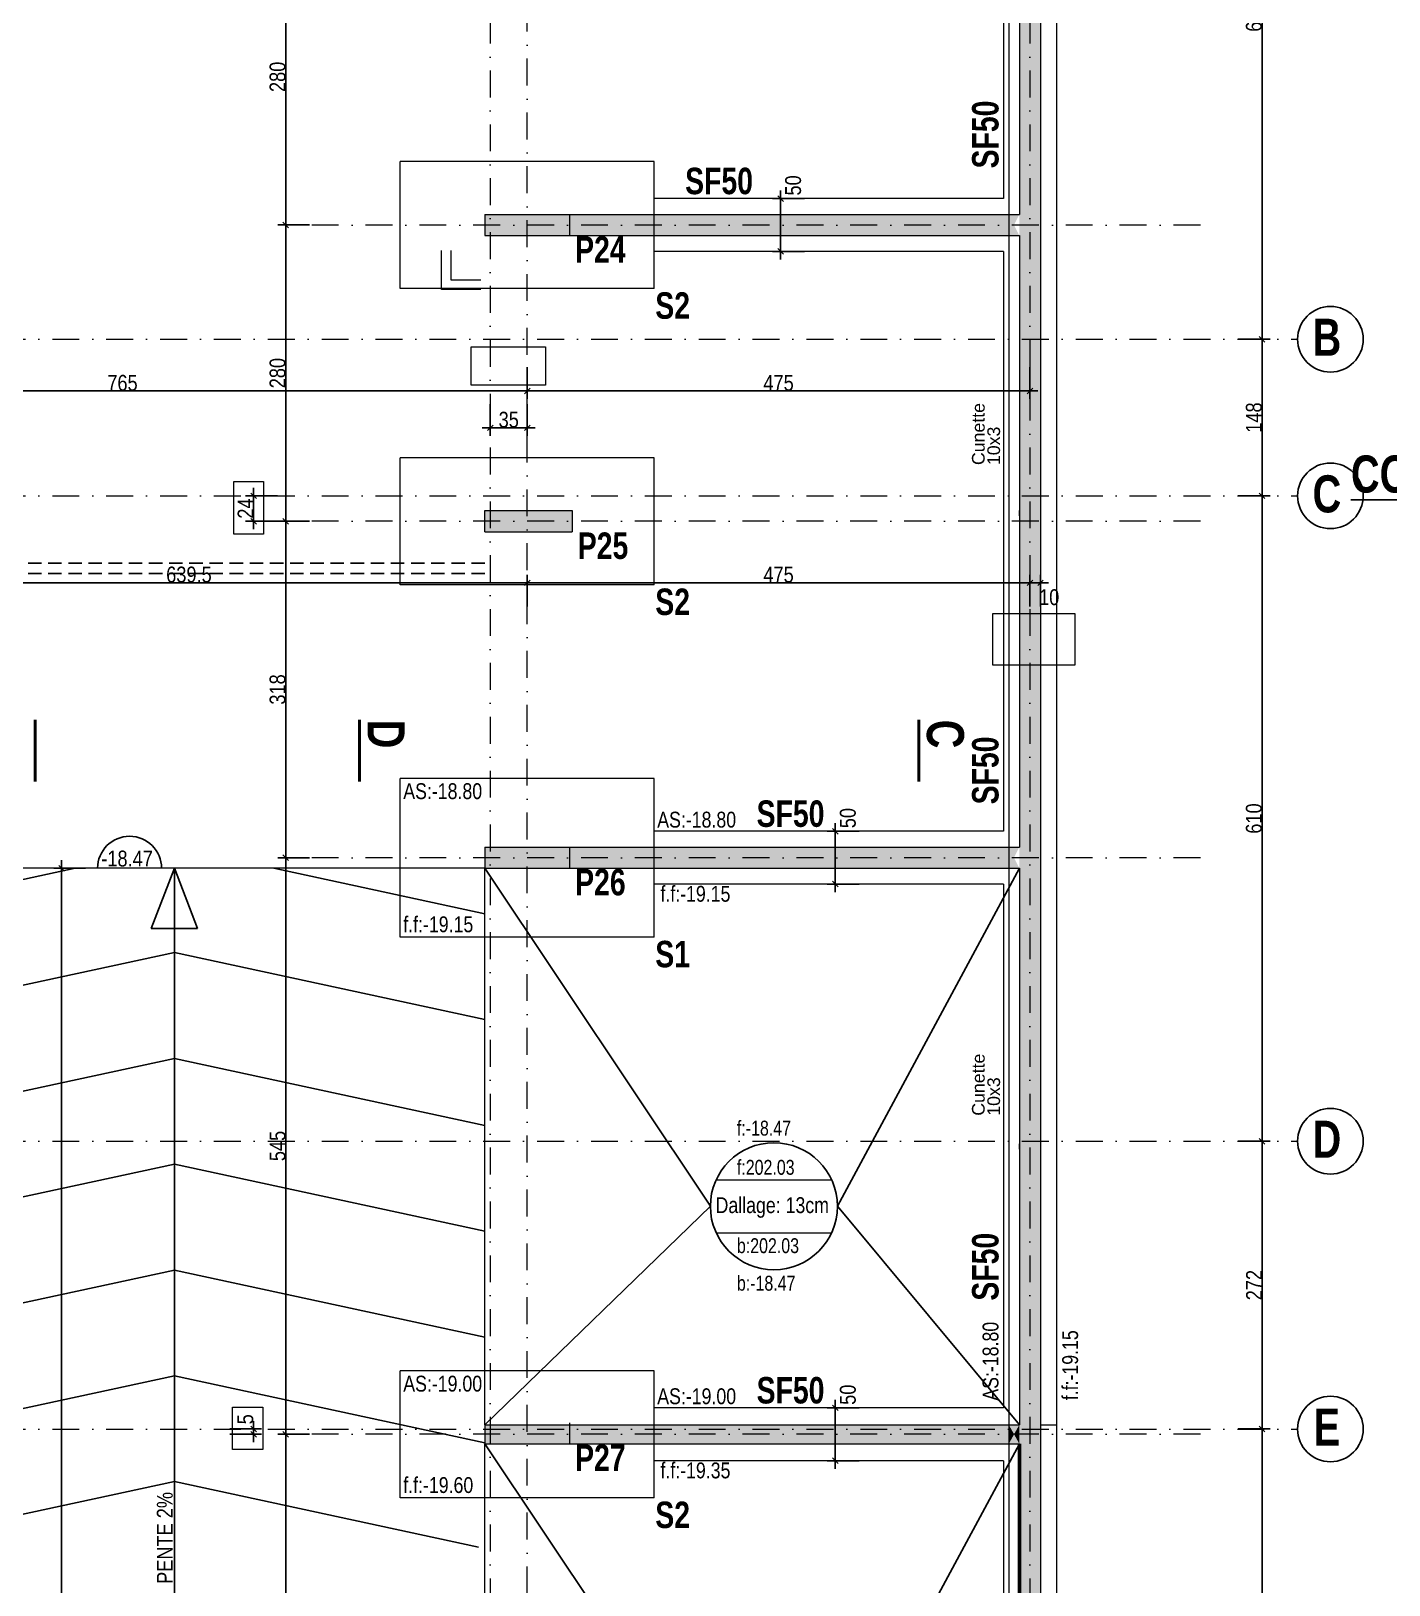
# Model space of a CAD drawing. Header units: centimetres. Extents: x -40 to 58779, y 2083 to 6283.
# Drawn here: x 56349 to 57632, y 3114 to 4583 of the extents above; entities that cross this region are included whole.
import ezdxf
from ezdxf.enums import TextEntityAlignment as Align

# ---------------------------------------------------------------- set-up
doc = ezdxf.new("R2010")
doc.units = ezdxf.units.CM
doc.header["$PDMODE"] = 1
doc.header["$PDSIZE"] = -2
doc.linetypes.add('CACHEX2', pattern=[19.05, 12.7, -6.35])
doc.linetypes.add('TIRETPTX2', pattern=[50.8, 25.4, -12.7, 0, -12.7])
for name, color, linetype in [('01_cote_gen', 4, 'Continuous'), ('01_murs_sup', 2, 'CACHEX2'), ('01_poch_murs', 253, 'Continuous'), ('01_poch_poteaux', 250, 'Continuous'), ('01_texte', 230, 'Continuous'), ('AA_COTES', 2, 'Continuous')]:
    doc.layers.add(name, color=color, linetype=linetype)
for name, color, linetype, lineweight in [('01_murs_coup', 5, 'Continuous', 60), ('01_sem', 42, 'Continuous', 15), ('01_tram_axes', 2, 'TIRETPTX2', 9), ('B Général', 7, 'Continuous', 5)]:
    doc.layers.add(name, color=color, linetype=linetype, lineweight=lineweight)
doc.styles.add('ARIAL NA', font='ARIALN.TTF')
doc.styles.add('Eurostile', font='')
doc.styles.add('impact', font='impact.ttf')
doc.styles.add('MATTE_TXT', font='arial.ttf')
doc.styles.add('STYLE2', font='ARIALN.TTF')
doc.styles.get('Eurostile').set_extended_font_data('Eurostile')
doc.dimstyles.new('JB50', dxfattribs={"dimscale": 0.1, "dimtxt": 150, "dimasz": 15, "dimexe": 0.1, "dimexo": 0.1, "dimgap": 0.09, "dimtad": 1, "dimdec": 1, "dimdsep": 46, "dimtxsty": 'STYLE2', "dimblk1": 'BOND_G', "dimblk2": 'BOND_D', "dimsah": 1, "dimcen": 1.5, "dimdle": 0.01, "dimse1": 1, "dimse2": 1, "dimclrd": 4, "dimclre": 2, "dimclrt": 6, "dimazin": 2, "dimtfac": 2.333333, "dimtdec": 1, "dimtix": 1, "dimtmove": 2, "dimatfit": 3, "dimldrblk": 'BOND_G', "dimfxl": 1, "dimtolj": 1, "dimtzin": 0, "dimarcsym": 0})

# ---------------------------------------------------------------- blocks, each defined once
blk = doc.blocks.new('BOND_G')
at = {"layer": 'AA_COTES', "color": 0}
for p, q in [((0, -5), (0, 15)), ((5, 0), (-5, 0)), ((1.77, 1.77), (-1.77, -1.77))]:
    blk.add_line(p, q, dxfattribs=at)
blk = doc.blocks.new('BOND_D')
at = {"layer": 'AA_COTES', "color": 0}
for p, q in [((5, 0), (-5, 0)), ((-1.77, -1.77), (1.77, 1.77)), ((0, 5), (0, -15))]:
    blk.add_line(p, q, dxfattribs=at)
blk = doc.blocks.new('*D1468')
at = {"layer": '01_cote_gen', "color": 4, "lineweight": -2, "transparency": 16777216}
blk.add_line((57108.8, 3777.9), (57108.8, 3824.9), dxfattribs=at)
at = {"layer": 'Defpoints', "color": 0, "lineweight": 0, "transparency": 16777216}
for p in [(57108.8, 3826.4), (57118.5, 3826.4), (57118.5, 3776.4)]:
    blk.add_point(p, dxfattribs=at)
at = {"layer": '01_cote_gen', "color": 4, "lineweight": -2, "transparency": 16777216, "xscale": 1.5, "yscale": 1.5, "zscale": 1.5}
for name, p, rotation in [('BOND_D', (57108.8, 3826.4), 90), ('BOND_G', (57108.8, 3776.4), 270)]:
    blk.add_blockref(name, p, dxfattribs=dict(at, rotation=rotation))
at = {"layer": '01_cote_gen', "color": 6, "lineweight": 0, "transparency": 16777216, "insert": (57120.8, 3838.8), "char_height": 15, "attachment_point": 5, "rotation": 90, "style": 'STYLE2'}
blk.add_mtext('\\A1;50', dxfattribs=at)
blk = doc.blocks.new('*D1469')
at = {"layer": '01_cote_gen', "color": 4, "lineweight": -2, "transparency": 16777216}
blk.add_line((57057.2, 4375.9), (57057.2, 4422.9), dxfattribs=at)
at = {"layer": 'Defpoints', "color": 0, "lineweight": 0, "transparency": 16777216}
for p in [(57057.2, 4424.4), (57066.8, 4424.4), (57066.8, 4374.4)]:
    blk.add_point(p, dxfattribs=at)
at = {"layer": '01_cote_gen', "color": 4, "lineweight": -2, "transparency": 16777216, "xscale": 1.5, "yscale": 1.5, "zscale": 1.5}
for name, p, rotation in [('BOND_D', (57057.2, 4424.4), 90), ('BOND_G', (57057.2, 4374.4), 270)]:
    blk.add_blockref(name, p, dxfattribs=dict(at, rotation=rotation))
at = {"layer": '01_cote_gen', "color": 6, "lineweight": 0, "transparency": 16777216, "insert": (57069.1, 4436.8), "char_height": 15, "attachment_point": 5, "rotation": 90, "style": 'STYLE2'}
blk.add_mtext('\\A1;50', dxfattribs=at)
blk = doc.blocks.new('*D1583')
at = {"layer": '01_cote_gen', "color": 4, "lineweight": -2, "transparency": 16777216}
blk.add_line((56816.3, 4242.5), (56054.4, 4242.5), dxfattribs=at)
at = {"layer": 'Defpoints', "color": 0, "lineweight": 0, "transparency": 16777216}
for p in [(56817.8, 4249.6), (56052.9, 4242.5), (56052.9, 4203.6)]:
    blk.add_point(p, dxfattribs=at)
at = {"layer": '01_cote_gen', "color": 4, "lineweight": -2, "transparency": 16777216, "xscale": 1.5, "yscale": 1.5, "zscale": 1.5, "rotation": 180}
blk.add_blockref('BOND_D', (56052.9, 4242.5), dxfattribs=at)
at = {"layer": '01_cote_gen', "color": 4, "lineweight": -2, "transparency": 16777216, "xscale": 1.5, "yscale": 1.5, "zscale": 1.5}
blk.add_blockref('BOND_G', (56817.8, 4242.5), dxfattribs=at)
at = {"layer": '01_cote_gen', "color": 6, "lineweight": 0, "transparency": 16777216, "insert": (56435.3, 4250.1), "char_height": 15, "attachment_point": 5, "style": 'STYLE2'}
blk.add_mtext('\\A1;765', dxfattribs=at)
blk = doc.blocks.new('*D1584')
at = {"layer": '01_cote_gen', "color": 4, "lineweight": -2, "transparency": 16777216}
blk.add_line((57291.3, 4242.5), (56819.3, 4242.5), dxfattribs=at)
at = {"layer": 'Defpoints', "color": 0, "lineweight": 0, "transparency": 16777216}
for p in [(57292.8, 4315.7), (56817.8, 4265), (56817.8, 4242.5)]:
    blk.add_point(p, dxfattribs=at)
at = {"layer": '01_cote_gen', "color": 4, "lineweight": -2, "transparency": 16777216, "xscale": 1.5, "yscale": 1.5, "zscale": 1.5, "rotation": 180}
blk.add_blockref('BOND_D', (56817.8, 4242.5), dxfattribs=at)
at = {"layer": '01_cote_gen', "color": 4, "lineweight": -2, "transparency": 16777216, "xscale": 1.5, "yscale": 1.5, "zscale": 1.5}
blk.add_blockref('BOND_G', (57292.8, 4242.5), dxfattribs=at)
at = {"layer": '01_cote_gen', "color": 6, "lineweight": 0, "transparency": 16777216, "insert": (57055.3, 4250.1), "char_height": 15, "attachment_point": 5, "style": 'STYLE2'}
blk.add_mtext('\\A1;475', dxfattribs=at)
blk = doc.blocks.new('*D1585')
at = {"layer": '01_cote_gen', "color": 4, "lineweight": -2, "transparency": 16777216}
blk.add_line((56816.3, 4207.7), (56784.3, 4207.7), dxfattribs=at)
at = {"layer": 'Defpoints', "color": 0, "lineweight": 0, "transparency": 16777216}
for p in [(56782.8, 4213.3), (56782.8, 4207.7), (56817.8, 4185.6)]:
    blk.add_point(p, dxfattribs=at)
at = {"layer": '01_cote_gen', "color": 4, "lineweight": -2, "transparency": 16777216, "xscale": 1.5, "yscale": 1.5, "zscale": 1.5, "rotation": 180}
blk.add_blockref('BOND_D', (56782.8, 4207.7), dxfattribs=at)
at = {"layer": '01_cote_gen', "color": 4, "lineweight": -2, "transparency": 16777216, "xscale": 1.5, "yscale": 1.5, "zscale": 1.5}
blk.add_blockref('BOND_G', (56817.8, 4207.7), dxfattribs=at)
at = {"layer": '01_cote_gen', "color": 6, "lineweight": 0, "transparency": 16777216, "insert": (56800.3, 4215.3), "char_height": 15, "attachment_point": 5, "style": 'STYLE2'}
blk.add_mtext('\\A1;35', dxfattribs=at)
blk = doc.blocks.new('*D1606')
at = {"layer": '01_cote_gen', "color": 4, "lineweight": -2, "transparency": 16777216}
blk.add_line((56179.9, 4061.2), (56816.3, 4061.2), dxfattribs=at)
at = {"layer": 'Defpoints', "color": 0, "lineweight": 0, "transparency": 16777216}
for p in [(56817.8, 4107.4), (56817.8, 4061.2), (56178.4, 4042.3)]:
    blk.add_point(p, dxfattribs=at)
at = {"layer": '01_cote_gen', "color": 4, "lineweight": -2, "transparency": 16777216, "xscale": 1.5, "yscale": 1.5, "zscale": 1.5, "rotation": 180}
blk.add_blockref('BOND_G', (56178.4, 4061.2), dxfattribs=at)
at = {"layer": '01_cote_gen', "color": 4, "lineweight": -2, "transparency": 16777216, "xscale": 1.5, "yscale": 1.5, "zscale": 1.5}
blk.add_blockref('BOND_D', (56817.8, 4061.2), dxfattribs=at)
at = {"layer": '01_cote_gen', "color": 6, "lineweight": 0, "transparency": 16777216, "insert": (56498.1, 4068.9), "char_height": 15, "attachment_point": 5, "style": 'STYLE2'}
blk.add_mtext('\\A1;639.5', dxfattribs=at)
blk = doc.blocks.new('*D1607')
at = {"layer": '01_cote_gen', "color": 4, "lineweight": -2, "transparency": 16777216}
blk.add_line((56819.3, 4061.2), (57291.3, 4061.2), dxfattribs=at)
at = {"layer": 'Defpoints', "color": 0, "lineweight": 0, "transparency": 16777216}
for p in [(57292.8, 4061.2), (57292.8, 4045), (56817.8, 4019)]:
    blk.add_point(p, dxfattribs=at)
at = {"layer": '01_cote_gen', "color": 4, "lineweight": -2, "transparency": 16777216, "xscale": 1.5, "yscale": 1.5, "zscale": 1.5, "rotation": 180}
blk.add_blockref('BOND_G', (56817.8, 4061.2), dxfattribs=at)
at = {"layer": '01_cote_gen', "color": 4, "lineweight": -2, "transparency": 16777216, "xscale": 1.5, "yscale": 1.5, "zscale": 1.5}
blk.add_blockref('BOND_D', (57292.8, 4061.2), dxfattribs=at)
at = {"layer": '01_cote_gen', "color": 6, "lineweight": 0, "transparency": 16777216, "insert": (57055.3, 4068.8), "char_height": 15, "attachment_point": 5, "style": 'STYLE2'}
blk.add_mtext('\\A1;475', dxfattribs=at)
blk = doc.blocks.new('*D1608')
at = {"layer": '01_cote_gen', "color": 4, "lineweight": -2, "transparency": 16777216}
blk.add_line((57294.3, 4061.2), (57301.3, 4061.2), dxfattribs=at)
at = {"layer": 'Defpoints', "color": 0, "lineweight": 0, "transparency": 16777216}
for p in [(57292.8, 4053.7), (57302.8, 4061.2), (57302.8, 4053.7)]:
    blk.add_point(p, dxfattribs=at)
at = {"layer": '01_cote_gen', "color": 4, "lineweight": -2, "transparency": 16777216, "xscale": 1.5, "yscale": 1.5, "zscale": 1.5, "rotation": 180}
blk.add_blockref('BOND_G', (57292.8, 4061.2), dxfattribs=at)
at = {"layer": '01_cote_gen', "color": 4, "lineweight": -2, "transparency": 16777216, "xscale": 1.5, "yscale": 1.5, "zscale": 1.5}
blk.add_blockref('BOND_D', (57302.8, 4061.2), dxfattribs=at)
at = {"layer": '01_cote_gen', "color": 6, "lineweight": 0, "transparency": 16777216, "insert": (57311, 4047.5), "char_height": 15, "attachment_point": 5, "style": 'STYLE2'}
blk.add_mtext('\\A1;10', dxfattribs=at)
blk = doc.blocks.new('*D1717')
at = {"layer": '01_cote_gen', "color": 4, "lineweight": -2, "transparency": 16777216}
blk.add_line((56589.6, 2712.9), (56589.6, 3254.9), dxfattribs=at)
at = {"layer": 'Defpoints', "color": 0, "lineweight": 0, "transparency": 16777216}
for p in [(56589.6, 3256.4), (56613.9, 3256.4), (56613.9, 2711.4)]:
    blk.add_point(p, dxfattribs=at)
at = {"layer": '01_cote_gen', "color": 4, "lineweight": -2, "transparency": 16777216, "xscale": 1.5, "yscale": 1.5, "zscale": 1.5}
for name, p, rotation in [('BOND_D', (56589.6, 3256.4), 90), ('BOND_G', (56589.6, 2711.4), 270)]:
    blk.add_blockref(name, p, dxfattribs=dict(at, rotation=rotation))
at = {"layer": '01_cote_gen', "color": 6, "lineweight": 0, "transparency": 16777216, "insert": (56581.9, 2983.9), "char_height": 15, "attachment_point": 5, "rotation": 90, "style": 'STYLE2'}
blk.add_mtext('\\A1;545', dxfattribs=at)
blk = doc.blocks.new('*D1718')
at = {"layer": '01_cote_gen', "color": 4, "lineweight": -2, "transparency": 16777216}
blk.add_line((56589.6, 3257.9), (56589.6, 3799.9), dxfattribs=at)
at = {"layer": 'Defpoints', "color": 0, "lineweight": 0, "transparency": 16777216}
for p in [(56589.6, 3801.4), (56613.9, 3801.4), (56613.9, 3256.4)]:
    blk.add_point(p, dxfattribs=at)
at = {"layer": '01_cote_gen', "color": 4, "lineweight": -2, "transparency": 16777216, "xscale": 1.5, "yscale": 1.5, "zscale": 1.5}
for name, p, rotation in [('BOND_D', (56589.6, 3801.4), 90), ('BOND_G', (56589.6, 3256.4), 270)]:
    blk.add_blockref(name, p, dxfattribs=dict(at, rotation=rotation))
at = {"layer": '01_cote_gen', "color": 6, "lineweight": 0, "transparency": 16777216, "insert": (56581.9, 3528.9), "char_height": 15, "attachment_point": 5, "rotation": 90, "style": 'STYLE2'}
blk.add_mtext('\\A1;545', dxfattribs=at)
blk = doc.blocks.new('*D1719')
at = {"layer": '01_cote_gen', "color": 4, "lineweight": -2, "transparency": 16777216}
blk.add_line((56589.6, 3802.9), (56589.6, 4117.9), dxfattribs=at)
at = {"layer": 'Defpoints', "color": 0, "lineweight": 0, "transparency": 16777216}
for p in [(56589.6, 4119.4), (56613.9, 4119.4), (56613.9, 3801.4)]:
    blk.add_point(p, dxfattribs=at)
at = {"layer": '01_cote_gen', "color": 4, "lineweight": -2, "transparency": 16777216, "xscale": 1.5, "yscale": 1.5, "zscale": 1.5}
for name, p, rotation in [('BOND_D', (56589.6, 4119.4), 90), ('BOND_G', (56589.6, 3801.4), 270)]:
    blk.add_blockref(name, p, dxfattribs=dict(at, rotation=rotation))
at = {"layer": '01_cote_gen', "color": 6, "lineweight": 0, "transparency": 16777216, "insert": (56581.9, 3960.4), "char_height": 15, "attachment_point": 5, "rotation": 90, "style": 'STYLE2'}
blk.add_mtext('\\A1;318', dxfattribs=at)
blk = doc.blocks.new('*D1720')
at = {"layer": '01_cote_gen', "color": 4, "lineweight": -2, "transparency": 16777216}
blk.add_line((56589.6, 4120.9), (56589.6, 4397.9), dxfattribs=at)
at = {"layer": 'Defpoints', "color": 0, "lineweight": 0, "transparency": 16777216}
for p in [(56589.6, 4399.4), (56640.8, 4399.4), (56613.9, 4119.4)]:
    blk.add_point(p, dxfattribs=at)
at = {"layer": '01_cote_gen', "color": 4, "lineweight": -2, "transparency": 16777216, "xscale": 1.5, "yscale": 1.5, "zscale": 1.5}
for name, p, rotation in [('BOND_D', (56589.6, 4399.4), 90), ('BOND_G', (56589.6, 4119.4), 270)]:
    blk.add_blockref(name, p, dxfattribs=dict(at, rotation=rotation))
at = {"layer": '01_cote_gen', "color": 6, "lineweight": 0, "transparency": 16777216, "insert": (56581.9, 4259.4), "char_height": 15, "attachment_point": 5, "rotation": 90, "style": 'STYLE2'}
blk.add_mtext('\\A1;280', dxfattribs=at)
blk = doc.blocks.new('*D1721')
at = {"layer": '01_cote_gen', "color": 4, "lineweight": -2, "transparency": 16777216}
blk.add_line((56589.6, 4400.9), (56589.6, 4677.9), dxfattribs=at)
at = {"layer": 'Defpoints', "color": 0, "lineweight": 0, "transparency": 16777216}
for p in [(56589.6, 4679.4), (56642.5, 4679.4), (56640.8, 4399.4)]:
    blk.add_point(p, dxfattribs=at)
at = {"layer": '01_cote_gen', "color": 4, "lineweight": -2, "transparency": 16777216, "xscale": 1.5, "yscale": 1.5, "zscale": 1.5}
for name, p, rotation in [('BOND_D', (56589.6, 4679.4), 90), ('BOND_G', (56589.6, 4399.4), 270)]:
    blk.add_blockref(name, p, dxfattribs=dict(at, rotation=rotation))
at = {"layer": '01_cote_gen', "color": 6, "lineweight": 0, "transparency": 16777216, "insert": (56581.9, 4539.4), "char_height": 15, "attachment_point": 5, "rotation": 90, "style": 'STYLE2'}
blk.add_mtext('\\A1;280', dxfattribs=at)
blk = doc.blocks.new('*D1724')
at = {"layer": '01_cote_gen', "color": 4, "lineweight": -2, "transparency": 16777216}
blk.add_line((56559.2, 4120.9), (56559.2, 4141.9), dxfattribs=at)
at = {"layer": 'Defpoints', "color": 0, "lineweight": 0, "transparency": 16777216}
for p in [(56559.2, 4143.4), (56622.2, 4143.4), (56622.2, 4119.4)]:
    blk.add_point(p, dxfattribs=at)
at = {"layer": '01_cote_gen', "color": 4, "lineweight": -2, "transparency": 16777216, "xscale": 1.5, "yscale": 1.5, "zscale": 1.5}
for name, p, rotation in [('BOND_D', (56559.2, 4143.4), 90), ('BOND_G', (56559.2, 4119.4), 270)]:
    blk.add_blockref(name, p, dxfattribs=dict(at, rotation=rotation))
at = {"layer": '01_cote_gen', "color": 6, "lineweight": 0, "transparency": 16777216, "insert": (56551.6, 4131.4), "char_height": 15, "attachment_point": 5, "rotation": 90, "style": 'STYLE2'}
blk.add_mtext('\\A1;24', dxfattribs=at)
blk = doc.blocks.new('*D1725')
at = {"layer": '01_cote_gen', "color": 4, "lineweight": -2, "transparency": 16777216}
blk.add_line((56559.2, 3259.9), (56559.2, 3257.9), dxfattribs=at)
at = {"layer": 'Defpoints', "color": 0, "lineweight": 0, "transparency": 16777216}
for p in [(56624.3, 3261.4), (56559.2, 3256.4), (56624.3, 3256.4)]:
    blk.add_point(p, dxfattribs=at)
at = {"layer": '01_cote_gen', "color": 4, "lineweight": -2, "transparency": 16777216, "xscale": 1.5, "yscale": 1.5, "zscale": 1.5}
for name, p, rotation in [('BOND_G', (56559.2, 3261.4), 90), ('BOND_D', (56559.2, 3256.4), 270)]:
    blk.add_blockref(name, p, dxfattribs=dict(at, rotation=rotation))
at = {"layer": '01_cote_gen', "color": 6, "lineweight": 0, "transparency": 16777216, "insert": (56551.5, 3270.6), "char_height": 15, "attachment_point": 5, "rotation": 90, "style": 'STYLE2'}
blk.add_mtext('\\A1;5', dxfattribs=at)
blk = doc.blocks.new('*D1726')
at = {"layer": '01_cote_gen', "color": 4, "lineweight": -2, "transparency": 16777216}
blk.add_line((57512.2, 4899.9), (57512.2, 4292.9), dxfattribs=at)
at = {"layer": 'Defpoints', "color": 0, "lineweight": 0, "transparency": 16777216}
for p in [(57512.2, 4901.4), (57512.2, 4291.4), (57512.2, 4291.4)]:
    blk.add_point(p, dxfattribs=at)
at = {"layer": '01_cote_gen', "color": 4, "lineweight": -2, "transparency": 16777216, "xscale": 1.5, "yscale": 1.5, "zscale": 1.5}
for name, p, rotation in [('BOND_G', (57512.2, 4901.4), 90), ('BOND_D', (57512.2, 4291.4), 270)]:
    blk.add_blockref(name, p, dxfattribs=dict(at, rotation=rotation))
at = {"layer": '01_cote_gen', "color": 6, "lineweight": 0, "transparency": 16777216, "insert": (57504.5, 4596.4), "char_height": 15, "attachment_point": 5, "rotation": 90, "style": 'STYLE2'}
blk.add_mtext('\\A1;610', dxfattribs=at)
blk = doc.blocks.new('*D1727')
at = {"layer": '01_cote_gen', "color": 4, "lineweight": -2, "transparency": 16777216}
blk.add_line((57512.2, 4289.9), (57512.2, 4144.9), dxfattribs=at)
at = {"layer": 'Defpoints', "color": 0, "lineweight": 0, "transparency": 16777216}
for p in [(57512.2, 4291.4), (57512.2, 4143.4), (57512.2, 4143.4)]:
    blk.add_point(p, dxfattribs=at)
at = {"layer": '01_cote_gen', "color": 4, "lineweight": -2, "transparency": 16777216, "xscale": 1.5, "yscale": 1.5, "zscale": 1.5}
for name, p, rotation in [('BOND_G', (57512.2, 4291.4), 90), ('BOND_D', (57512.2, 4143.4), 270)]:
    blk.add_blockref(name, p, dxfattribs=dict(at, rotation=rotation))
at = {"layer": '01_cote_gen', "color": 6, "lineweight": 0, "transparency": 16777216, "insert": (57504.5, 4217.4), "char_height": 15, "attachment_point": 5, "rotation": 90, "style": 'STYLE2'}
blk.add_mtext('\\A1;148', dxfattribs=at)
blk = doc.blocks.new('*D1728')
at = {"layer": '01_cote_gen', "color": 4, "lineweight": -2, "transparency": 16777216}
blk.add_line((57512.2, 4141.9), (57512.2, 3534.9), dxfattribs=at)
at = {"layer": 'Defpoints', "color": 0, "lineweight": 0, "transparency": 16777216}
for p in [(57512.2, 4143.4), (57512.2, 3533.4), (57512.2, 3533.4)]:
    blk.add_point(p, dxfattribs=at)
at = {"layer": '01_cote_gen', "color": 4, "lineweight": -2, "transparency": 16777216, "xscale": 1.5, "yscale": 1.5, "zscale": 1.5}
for name, p, rotation in [('BOND_G', (57512.2, 4143.4), 90), ('BOND_D', (57512.2, 3533.4), 270)]:
    blk.add_blockref(name, p, dxfattribs=dict(at, rotation=rotation))
at = {"layer": '01_cote_gen', "color": 6, "lineweight": 0, "transparency": 16777216, "insert": (57504.5, 3838.4), "char_height": 15, "attachment_point": 5, "rotation": 90, "style": 'STYLE2'}
blk.add_mtext('\\A1;610', dxfattribs=at)
blk = doc.blocks.new('*D1729')
at = {"layer": '01_cote_gen', "color": 4, "lineweight": -2, "transparency": 16777216}
blk.add_line((57512.2, 3531.9), (57512.2, 3262.9), dxfattribs=at)
at = {"layer": 'Defpoints', "color": 0, "lineweight": 0, "transparency": 16777216}
for p in [(57512.2, 3533.4), (57512.2, 3261.4), (57512.2, 3261.4)]:
    blk.add_point(p, dxfattribs=at)
at = {"layer": '01_cote_gen', "color": 4, "lineweight": -2, "transparency": 16777216, "xscale": 1.5, "yscale": 1.5, "zscale": 1.5}
for name, p, rotation in [('BOND_G', (57512.2, 3533.4), 90), ('BOND_D', (57512.2, 3261.4), 270)]:
    blk.add_blockref(name, p, dxfattribs=dict(at, rotation=rotation))
at = {"layer": '01_cote_gen', "color": 6, "lineweight": 0, "transparency": 16777216, "insert": (57504.6, 3397.4), "char_height": 15, "attachment_point": 5, "rotation": 90, "style": 'STYLE2'}
blk.add_mtext('\\A1;272', dxfattribs=at)
blk = doc.blocks.new('*D1730')
at = {"layer": '01_cote_gen', "color": 4, "lineweight": -2, "transparency": 16777216}
blk.add_line((57512.2, 3259.9), (57512.2, 2320.9), dxfattribs=at)
at = {"layer": 'Defpoints', "color": 0, "lineweight": 0, "transparency": 16777216}
for p in [(57489.7, 3261.4), (57453.9, 2319.4), (57512.2, 2319.4)]:
    blk.add_point(p, dxfattribs=at)
at = {"layer": '01_cote_gen', "color": 4, "lineweight": -2, "transparency": 16777216, "xscale": 1.5, "yscale": 1.5, "zscale": 1.5}
for name, p, rotation in [('BOND_G', (57512.2, 3261.4), 90), ('BOND_D', (57512.2, 2319.4), 270)]:
    blk.add_blockref(name, p, dxfattribs=dict(at, rotation=rotation))
at = {"layer": '01_cote_gen', "color": 6, "lineweight": 0, "transparency": 16777216, "insert": (57504.5, 2790.4), "char_height": 15, "attachment_point": 5, "rotation": 90, "style": 'STYLE2'}
blk.add_mtext('\\A1;942', dxfattribs=at)
blk = doc.blocks.new('*D1731')
at = {"layer": '01_cote_gen', "color": 4, "lineweight": -2, "transparency": 16777216}
blk.add_line((56377.8, 2321.9), (56377.8, 3789.9), dxfattribs=at)
at = {"layer": 'Defpoints', "color": 0, "lineweight": 0, "transparency": 16777216}
for p in [(56377.8, 3791.4), (56390.4, 3791.4), (56384.1, 2320.4)]:
    blk.add_point(p, dxfattribs=at)
at = {"layer": '01_cote_gen', "color": 4, "lineweight": -2, "transparency": 16777216, "xscale": 1.5, "yscale": 1.5, "zscale": 1.5}
for name, p, rotation in [('BOND_D', (56377.8, 3791.4), 90), ('BOND_G', (56377.8, 2320.4), 270)]:
    blk.add_blockref(name, p, dxfattribs=dict(at, rotation=rotation))
at = {"layer": '01_cote_gen', "color": 6, "lineweight": 0, "transparency": 16777216, "insert": (56370.2, 3055.9), "char_height": 15, "attachment_point": 5, "rotation": 90, "style": 'STYLE2'}
blk.add_mtext('\\A1;1471', dxfattribs=at)
blk = doc.blocks.new('*D1921')
at = {"layer": '01_cote_gen', "color": 4, "lineweight": -2, "transparency": 16777216}
blk.add_line((57108.8, 3232.9), (57108.8, 3279.9), dxfattribs=at)
at = {"layer": 'Defpoints', "color": 0, "lineweight": 0, "transparency": 16777216}
for p in [(57108.8, 3281.4), (57118.5, 3281.4), (57118.5, 3231.4)]:
    blk.add_point(p, dxfattribs=at)
at = {"layer": '01_cote_gen', "color": 4, "lineweight": -2, "transparency": 16777216, "xscale": 1.5, "yscale": 1.5, "zscale": 1.5}
for name, p, rotation in [('BOND_D', (57108.8, 3281.4), 90), ('BOND_G', (57108.8, 3231.4), 270)]:
    blk.add_blockref(name, p, dxfattribs=dict(at, rotation=rotation))
at = {"layer": '01_cote_gen', "color": 6, "lineweight": 0, "transparency": 16777216, "insert": (57120.8, 3293.8), "char_height": 15, "attachment_point": 5, "rotation": 90, "style": 'STYLE2'}
blk.add_mtext('\\A1;50', dxfattribs=at)

msp = doc.modelspace()

# ---------------------------------------------------------------- hatches: boundary and pattern name
at = {"layer": '01_poch_murs', "lineweight": 0}
h = msp.add_hatch(color=256, dxfattribs=at)
h.dxf.hatch_style = 1
h.paths.add_polyline_path([(57302.83, 5476.41), (56539.4, 5480.05), (55154.86, 5479.56), (55154.87, 5454.56), (56539.35, 5455.05), (57283.29, 5451.5), (57283.16, 5425.39), (57352.83, 5425.39), (57352.83, 5355.39), (57282.83, 5355.39), (57282.83, 4909.39), (56777.83, 4909.39), (56777.83, 4889.39), (57282.83, 4889.39), (57282.83, 4689.39), (56857.83, 4689.39), (56857.83, 4669.39), (57282.83, 4669.39), (57282.83, 4409.39), (56857.83, 4409.39), (56857.83, 4389.39), (57282.83, 4389.39), (57282.83, 3811.39), (56857.83, 3811.39), (56857.83, 3791.39), (57282.83, 3791.39), (57282.83, 3265.39), (56857.76, 3265.39), (56857.76, 3247.39), (56894.83, 3247.39), (56894.83, 3247.39), (56976.83, 3247.39), (57282.83, 3247.39), (57282.83, 2721.39), (56857.83, 2721.39), (56857.83, 2701.39), (57282.83, 2701.39), (57282.83, 2414.39), (57352.83, 2414.39), (57352.83, 2344.39), (56857.83, 2344.39), (56857.83, 2324.39), (57373.03, 2324.39), (57373.03, 2434.39), (57302.83, 2434.39), (57302.83, 5335.39), (57372.83, 5335.39), (57372.83, 5445.41), (57302.83, 5445.41)])
at = {"layer": '01_poch_poteaux', "lineweight": 0}
h = msp.add_hatch(color=256, dxfattribs=at)
h.dxf.hatch_style = 1
h.paths.add_polyline_path([(56857.83, 4689.39), (56797.83, 4689.39), (56777.83, 4689.39), (56777.83, 4669.39), (56857.83, 4669.39)])
h.paths.add_polyline_path([(56857.83, 4409.39), (56777.83, 4409.39), (56777.83, 4389.39), (56857.83, 4389.39)])
at = {"layer": '01_poch_poteaux', "lineweight": 0, "ltscale": 0.2}
h = msp.add_hatch(color=256, dxfattribs=at)
h.dxf.hatch_style = 1
h.paths.add_polyline_path([(56782.83, 4129.39), (56777.83, 4129.39), (56777.83, 4119.39), (56782.83, 4119.39)])
h.paths.add_polyline_path([(56817.83, 4129.39), (56782.83, 4129.39), (56782.83, 4119.39), (56817.83, 4119.39)])
h.paths.add_polyline_path([(56817.83, 4119.39), (56782.83, 4119.39), (56782.83, 4109.39), (56817.83, 4109.39)])
h.paths.add_polyline_path([(56782.83, 4119.39), (56777.83, 4119.39), (56777.83, 4109.39), (56782.83, 4109.39)])
h.paths.add_polyline_path([(56860.33, 4129.39), (56817.83, 4129.39), (56817.83, 4119.39), (56860.33, 4119.39)])
h.paths.add_polyline_path([(56860.33, 4119.39), (56817.83, 4119.39), (56817.83, 4109.39), (56860.33, 4109.39)])
at = {"layer": '01_poch_poteaux', "lineweight": 0}
h = msp.add_hatch(color=256, dxfattribs=at)
h.dxf.hatch_style = 1
h.paths.add_polyline_path([(56857.83, 3811.39), (56777.83, 3811.39), (56777.83, 3791.39), (56857.83, 3791.39)])
h = msp.add_hatch(color=256, dxfattribs=at)
h.dxf.hatch_style = 1
h.paths.add_polyline_path([(56857.76, 3265.39), (56777.83, 3265.39), (56777.83, 3247.39), (56857.76, 3247.39)])

# ---------------------------------------------------------------- linework, layer by layer
at = {"layer": '01_cote_gen', "lineweight": 0}
for points in [[(56764.9, 4284.23), (56834.96, 4284.23), (56834.96, 4247.97), (56764.9, 4247.97)], [(56540.6, 4156.8), (56568.61, 4156.8), (56568.61, 4107.02), (56540.6, 4107.02)], [(56539.32, 3281.97), (56567.97, 3281.97), (56567.97, 3241.88), (56539.32, 3241.88)]]:
    msp.add_lwpolyline(points, close=True, dxfattribs=at)
at = {"layer": '01_cote_gen', "lineweight": 0, "ltscale": 0.2}
msp.add_lwpolyline([(57257.72, 4032.22), (57335.37, 4032.22), (57335.37, 3983.26), (57257.72, 3983.26)], close=True, dxfattribs=at)
at = {"layer": '01_murs_coup', "lineweight": 18}
for p, q in [((57302.83, 5335.39), (57302.83, 2430.39)), ((56777.83, 4409.39), (57282.83, 4409.39)), ((56777.83, 4389.39), (57282.83, 4389.39)), ((56777.83, 4129.39), (56860.33, 4129.39)), ((56777.83, 4109.39), (56777.83, 4129.39)), ((56782.83, 4129.39), (56860.33, 4129.39)), ((56860.33, 4129.39), (56860.33, 4109.39)), ((56777.83, 4109.39), (56860.33, 4109.39)), ((56782.83, 4109.39), (56860.33, 4109.39)), ((56777.83, 3811.39), (57282.83, 3811.39)), ((56777.83, 3791.39), (57282.83, 3791.39)), ((56777.83, 3265.39), (57282.83, 3265.39)), ((56777.83, 3247.39), (57282.83, 3247.39))]:
    msp.add_line(p, q, dxfattribs=at)
at = {"layer": '01_murs_coup', "lineweight": 5}
for p, q in [((57282.83, 4669.39), (57282.83, 4409.39)), ((57282.83, 4389.39), (57282.83, 3811.39)), ((57282.83, 4124.39), (57282.83, 4129.39)), ((57282.83, 3791.39), (57282.83, 3265.39)), ((57282.83, 3525.89), (57282.83, 3530.89))]:
    msp.add_line(p, q, dxfattribs=at)
at = {"layer": '01_murs_coup', "lineweight": 0}
for p, q in [((56777.83, 4409.39), (56777.83, 4389.39)), ((56777.83, 3811.39), (56777.83, 3791.39)), ((56777.83, 3265.39), (56777.83, 3247.39))]:
    msp.add_line(p, q, dxfattribs=at)
at = {"layer": '01_murs_coup', "linetype": 'Continuous', "lineweight": 5}
for p, q in [((56996.32, 3497), (57105.34, 3497)), ((56996.32, 3446.85), (57105.34, 3446.85))]:
    msp.add_line(p, q, dxfattribs=at)
at = {"layer": '01_murs_coup'}
msp.add_line((57282.83, 3247.39), (57282.83, 2721.39), dxfattribs=at)
at = {"layer": '01_murs_sup'}
for p, q in [((56777.83, 4079.87), (52428.87, 4079.87)), ((56777.83, 4069.87), (52428.87, 4069.87))]:
    msp.add_line(p, q, dxfattribs=at)
at = {"layer": '01_poch_murs', "ltscale": 3}
for p, q in [((56190.88, 3748.34), (56390.43, 3791.39)), ((56484.35, 3791.39), (56462.55, 3734.55)), ((56484.35, 3791.39), (56484.35, 2320.39)), ((56484.35, 3791.39), (56506.15, 3734.55)), ((56578.27, 3791.39), (56777.83, 3748.34)), ((56462.55, 3734.55), (56506.15, 3734.55)), ((56190.88, 3648.34), (56484.35, 3711.65)), ((56484.35, 3711.65), (56777.83, 3648.34)), ((56190.88, 3548.34), (56484.35, 3611.65)), ((56484.35, 3611.65), (56777.83, 3548.34)), ((56190.88, 3448.34), (56484.35, 3511.65)), ((56484.35, 3511.65), (56777.83, 3448.34)), ((56190.88, 3348.34), (56484.35, 3411.65)), ((56484.35, 3411.65), (56777.83, 3348.34)), ((56190.88, 3248.34), (56484.35, 3311.65)), ((56484.35, 3311.65), (56777.83, 3248.34)), ((56190.88, 3148.34), (56484.35, 3211.65)), ((56484.35, 3211.65), (56771.81, 3149.63))]:
    msp.add_line(p, q, dxfattribs=at)
at = {"layer": '01_poch_poteaux', "lineweight": 5}
for p, q in [((56857.83, 4409.39), (56857.83, 4389.39)), ((56857.83, 3811.39), (56857.83, 3791.39)), ((56857.76, 3267.38), (56857.76, 3247.38))]:
    msp.add_line(p, q, dxfattribs=at)
at = {"layer": '01_sem', "lineweight": 5}
for p, q in [((57272.83, 5451.55), (57272.83, 2340.39)), ((57317.83, 5320.39), (57317.83, 2220.28)), ((57267.83, 4654.39), (57267.83, 4424.39)), ((56697.83, 4339.39), (56697.83, 4459.39)), ((56937.83, 4459.39), (56697.83, 4459.39)), ((56937.83, 4339.39), (56937.83, 4459.39)), ((57267.83, 4424.39), (56937.83, 4424.39)), ((57267.83, 4374.39), (56937.83, 4374.39)), ((57267.83, 4374.39), (57267.83, 3826.39)), ((56937.83, 4339.39), (56697.83, 4339.39)), ((56697.83, 4059.39), (56697.83, 4179.39)), ((56937.83, 4179.39), (56697.83, 4179.39)), ((56937.83, 4059.39), (56937.83, 4179.39)), ((56937.83, 4059.39), (56697.83, 4059.39)), ((56697.83, 3726.39), (56697.83, 3876.39)), ((56937.83, 3876.39), (56697.83, 3876.39)), ((56937.83, 3726.39), (56937.83, 3876.39)), ((57267.83, 3826.39), (56937.83, 3826.39)), ((56777.83, 3791.39), (56190.88, 3791.39)), ((56777.83, 3265.39), (56777.83, 3791.39)), ((57267.83, 3776.39), (56937.83, 3776.39)), ((57267.83, 3776.39), (57267.83, 3281.39)), ((56937.83, 3726.39), (56697.83, 3726.39)), ((56697.83, 3196.39), (56697.83, 3316.39)), ((56937.83, 3316.39), (56697.83, 3316.39)), ((56937.83, 3196.39), (56937.83, 3316.39)), ((57267.83, 3281.39), (56937.83, 3281.39)), ((57302.83, 3265.39), (57317.83, 3265.39)), ((56777.83, 2721.39), (56777.83, 3247.39)), ((57267.83, 3231.39), (56937.83, 3231.39)), ((57267.83, 3231.39), (57267.83, 2736.39)), ((56937.83, 3196.39), (56697.83, 3196.39))]:
    msp.add_line(p, q, dxfattribs=at)
for points in [[(57272.83, 4389.39), (57272.83, 4409.39), (57282.83, 4409.39), (57282.83, 4389.39)], [(57272.83, 3791.39), (57272.83, 3811.39), (57282.83, 3811.39), (57282.83, 3791.39)], [(57272.83, 3247.39), (57272.83, 3265.39), (57282.83, 3265.39), (57282.83, 3247.39)]]:
    msp.add_solid(points, dxfattribs=at)
at = {"layer": '01_texte'}
for p, q in [((56777.83, 3791.39), (56990.83, 3471.93)), ((57110.83, 3471.93), (57282.83, 3791.39)), ((56990.83, 3471.93), (56777.83, 3265.39)), ((57110.83, 3471.93), (57282.83, 3265.39)), ((56777.83, 3247.39), (56990.83, 2927.93)), ((57110.83, 2927.93), (57282.83, 3247.39))]:
    msp.add_line(p, q, dxfattribs=at)
at = {"layer": '01_texte', "const_width": 3}
for points in [[(56352.8, 3873.38), (56352.8, 3931.88)], [(56659.3, 3873.38), (56659.3, 3931.88)], [(57187.79, 3873.38), (57187.79, 3931.88)]]:
    msp.add_lwpolyline(points, dxfattribs=at)
at = {"layer": '01_texte'}
for centre, radius in [((57576.78, 4291.39), 30.98), ((57576.78, 4143.39), 30.98), ((57576.78, 3533.39), 30.98), ((57050.83, 3471.93), 60), ((57576.78, 3261.39), 30.98)]:
    msp.add_circle(centre, radius, dxfattribs=at)
msp.add_arc((56442, 3791.39), 30.26, 0, 180, dxfattribs=at)
at = {"layer": '01_tram_axes'}
for p, q in [((56782.83, 5716.04), (56782.83, 2230.67)), ((57292.83, 5716.04), (57292.83, 2230.67)), ((56817.83, 2240.76), (56817.83, 5036.01)), ((57453.9, 4399.39), (56613.91, 4399.39)), ((49904.77, 4291.39), (57545.8, 4291.39)), ((49904.77, 4143.39), (57545.8, 4143.39)), ((57453.9, 4119.39), (56613.91, 4119.39)), ((57453.9, 3801.39), (56613.91, 3801.39)), ((49904.77, 3533.39), (57545.8, 3533.39)), ((49904.77, 3261.39), (57545.8, 3261.39)), ((57453.9, 3256.39), (56613.91, 3256.39))]:
    msp.add_line(p, q, dxfattribs=at)
at = {"layer": 'B Général', "color": 7, "linetype": 'Continuous', "lineweight": 13}
for p, q in [((56736.77, 4338.33), (56736.77, 4375.39)), ((56745.77, 4347.33), (56745.77, 4375.39)), ((56773.83, 4347.33), (56745.77, 4347.33)), ((56773.83, 4338.33), (56736.77, 4338.33))]:
    msp.add_line(p, q, dxfattribs=at)

# ---------------------------------------------------------------- texts
at = {"layer": '01_texte', "style": 'impact'}
for p in [(57270.65, 4517), (57270.65, 3915.91), (57270.65, 3446.82)]:
    msp.add_text('SF50', height=25, rotation=90, dxfattribs=at).set_placement(p, align=Align.BOTTOM_RIGHT)
for s, p in [('SF50', (57031.12, 4421.02)), ('P24', (56910.77, 4356.28)), ('S2', (56971.6, 4303.29)), ('P25', (56913.27, 4076.28)), ('S2', (56971.6, 4023.29)), ('SF50', (57098.66, 3823.02)), ('P26', (56910.77, 3758.28)), ('S1', (56971.6, 3690.29)), ('SF50', (57098.66, 3278.02)), ('P27', (56910.77, 3214.28)), ('S2', (56971.6, 3160.29))]:
    msp.add_text(s, height=25, dxfattribs=at).set_placement(p, align=Align.BOTTOM_RIGHT)
for s, p in [('B', (57573.44, 4293.27)), ('C', (57573.44, 4145.27)), ('D', (57573.44, 3535.27)), ('E', (57573.44, 3263.27))]:
    msp.add_text(s, height=35, dxfattribs=at).set_placement(p, align=Align.MIDDLE_CENTER)
at = {"layer": '01_texte'}
for s, height, style, p in [('Cunette', 12, 'MATTE_TXT', (57250.05, 4172.47)), ('10x3', 12, 'MATTE_TXT', (57264.58, 4172.47)), ('Cunette', 12, 'MATTE_TXT', (57250.05, 3557.47)), ('10x3', 12, 'MATTE_TXT', (57264.58, 3557.47)), ('PENTE 2%%%', 15, 'ARIAL NA', (56482.77, 3114.99))]:
    msp.add_text(s, height=height, rotation=90, dxfattribs=dict(at, style=style)).set_placement(p)
at = {"layer": '01_texte', "style": 'impact'}
msp.add_text('%%UCOUPES TYPES SEMELLES ISOLEES', height=35, dxfattribs=at).set_placement((57935.17, 4136.03), align=Align.BOTTOM_CENTER)
for s, p in [('D', (56656.45, 3918.24)), ('C', (57184.94, 3918.24))]:
    msp.add_text(s, height=35, rotation=270, dxfattribs=at).set_placement(p, align=Align.BOTTOM_CENTER)
at = {"layer": '01_texte', "style": 'MATTE_TXT', "width": 0.8}
for s, p in [('AS:-18.80', (56700.63, 3852.27)), ('AS:-18.80', (56940.63, 3825.35)), ('f.f:-19.15', (56943.66, 3755.26)), ('f.f:-19.15', (56700.63, 3726.41)), ('AS:-19.00', (56700.63, 3292.27)), ('AS:-19.00', (56940.63, 3280.35)), ('f.f:-19.60', (56700.63, 3196.41)), ('f.f:-19.35', (56943.66, 3210.26))]:
    msp.add_text(s, height=15, dxfattribs=at).set_placement(p, align=Align.BOTTOM_LEFT)
at = {"layer": '01_texte', "style": 'ARIAL NA'}
msp.add_text('-18.47', height=15, dxfattribs=at).set_placement((56415.3, 3793.07))
at = {"layer": '01_texte', "style": 'Eurostile', "width": 0.8}
for s, p in [('f:-18.47', (57015.92, 3538.74)), ('f:202.03', (57015.92, 3501.7)), ('b:202.03', (57015.92, 3427.63)), ('b:-18.47', (57015.92, 3392.15))]:
    msp.add_text(s, height=14.097, rotation=0, dxfattribs=at).set_placement(p)
at = {"layer": '01_texte', "style": 'MATTE_TXT', "width": 0.8}
msp.add_text('Dallage: 13cm', height=15, dxfattribs=at).set_placement((57049.34, 3460.98), align=Align.BOTTOM_CENTER)
for s, p in [('AS:-18.80', (57267.6, 3288.17)), ('f.f:-19.15', (57342.82, 3288.58))]:
    msp.add_text(s, height=15, rotation=90, dxfattribs=at).set_placement(p, align=Align.BOTTOM_LEFT)

# ---------------------------------------------------------------- dimensions: what is measured, and where the dimension line sits
at = {"layer": '01_cote_gen', "lineweight": 0}
for base, p1, p2, picture, middle in [((57512.19, 4291.39), (57512.19, 4901.39), (57512.19, 4291.39), '*D1726', (57504.52, 4596.39)), ((56589.58, 4679.39), (56640.79, 4399.39), (56642.54, 4679.39), '*D1721', (56581.91, 4539.39)), ((56589.58, 4399.39), (56613.91, 4119.39), (56640.79, 4399.39), '*D1720', (56581.91, 4259.39)), ((57512.19, 4143.39), (57512.19, 4291.39), (57512.19, 4143.39), '*D1727', (57504.52, 4217.39)), ((56559.15, 4143.39), (56622.23, 4119.39), (56622.23, 4143.39), '*D1724', (56551.62, 4131.39)), ((57512.19, 3533.39), (57512.19, 4143.39), (57512.19, 3533.39), '*D1728', (57504.52, 3838.39)), ((56589.58, 4119.39), (56613.91, 3801.39), (56613.91, 4119.39), '*D1719', (56581.91, 3960.39)), ((56589.58, 3801.39), (56613.91, 3256.39), (56613.91, 3801.39), '*D1718', (56581.94, 3528.89)), ((56377.79, 3791.39), (56384.14, 2320.39), (56390.43, 3791.39), '*D1731', (56370.25, 3055.89)), ((57512.19, 3261.39), (57512.19, 3533.39), (57512.19, 3261.39), '*D1729', (57504.65, 3397.39)), ((56589.58, 3256.39), (56613.91, 2711.39), (56613.91, 3256.39), '*D1717', (56581.94, 2983.89)), ((57512.19, 2319.39), (57489.69, 3261.39), (57453.9, 2319.39), '*D1730', (57504.52, 2790.39))]:
    dim = msp.add_linear_dim(base=base, p1=p1, p2=p2, angle=90, dimstyle='JB50', dxfattribs=at)
    dim.commit()
    dim.dimension.update_dxf_attribs({"geometry": picture, "text_midpoint": middle})
for base, p1, p2, picture, middle in [((57057.15, 4424.39), (57066.83, 4374.39), (57066.83, 4424.39), '*D1469', (57069.09, 4436.8)), ((57108.82, 3826.39), (57118.5, 3776.39), (57118.5, 3826.39), '*D1468', (57120.75, 3838.8)), ((57108.82, 3281.39), (57118.5, 3231.39), (57118.5, 3281.39), '*D1921', (57120.75, 3293.8)), ((56559.15, 3256.39), (56624.28, 3261.39), (56624.28, 3256.39), '*D1725', (56551.52, 3270.57))]:
    dim = msp.add_linear_dim(base=base, p1=p1, p2=p2, angle=90, dimstyle='JB50', dxfattribs=at)
    dim.commit()
    dim.dimension.update_dxf_attribs({"geometry": picture, "text_midpoint": middle, "dimtype": 160})
for base, p1, p2, picture, middle in [((56817.83, 4242.46), (57292.83, 4315.74), (56817.83, 4264.96), '*D1584', (57055.33, 4250.09)), ((56052.87, 4242.46), (56817.83, 4249.65), (56052.87, 4203.56), '*D1583', (56435.35, 4250.12)), ((56782.83, 4207.67), (56817.83, 4185.61), (56782.83, 4213.33), '*D1585', (56800.33, 4215.34)), ((56817.8298, 4061.2105), (56178.3763, 4042.3008), (56817.8298, 4107.4141), '*D1606', (56498.1031, 4068.8781)), ((57292.83, 4061.21), (56817.83, 4019), (57292.83, 4044.95), '*D1607', (57055.33, 4068.85))]:
    dim = msp.add_linear_dim(base=base, p1=p1, p2=p2, dimstyle='JB50', dxfattribs=at)
    dim.commit()
    dim.dimension.update_dxf_attribs({"geometry": picture, "text_midpoint": middle})
dim = msp.add_linear_dim(base=(57302.83, 4061.21), p1=(57292.83, 4053.71), p2=(57302.83, 4053.71), dimstyle='JB50', dxfattribs=at)
dim.commit()
dim.dimension.update_dxf_attribs({"geometry": '*D1608', "text_midpoint": (57311, 4047.45), "dimtype": 160})

doc.saveas('drawing.dxf')
